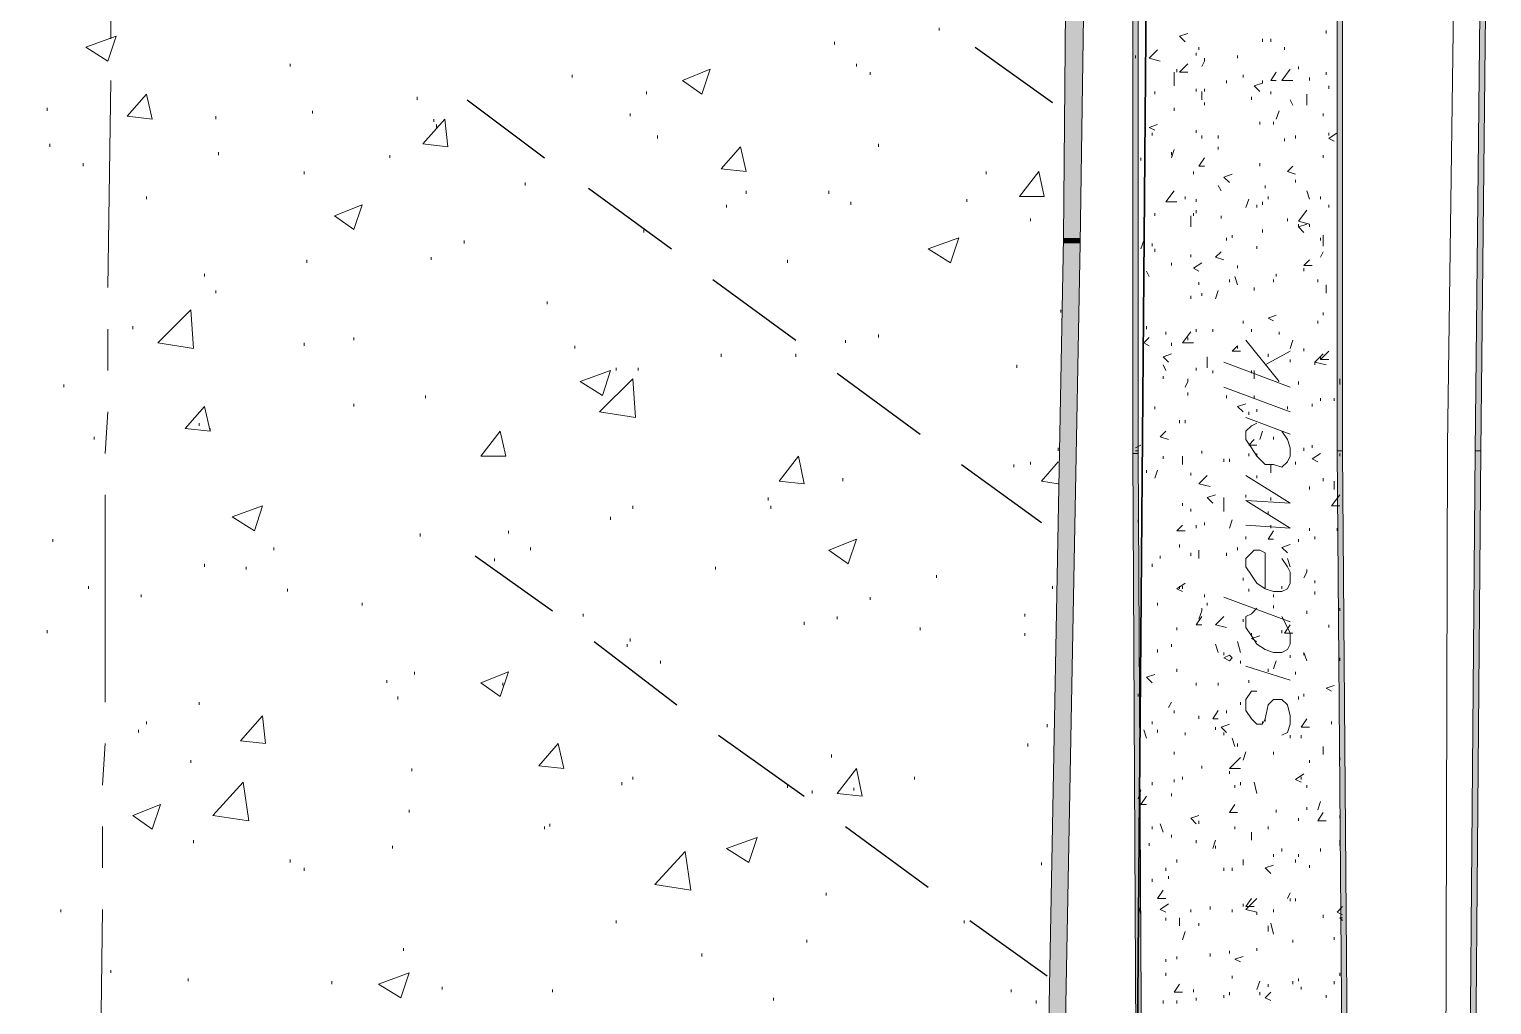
# Model space of a CAD drawing. Header units: inches. Extents: x 10 to 486, y 7 to 426.
# Drawn here: x 350.38 to 385.68, y 81.78 to 105.32 of the extents above; entities that cross this region are included whole.
import ezdxf

# ---------------------------------------------------------------- set-up
doc = ezdxf.new("R2010")
doc.units = ezdxf.units.IN
doc.header["$LTSCALE"] = 3
doc.header["$MEASUREMENT"] = 0
doc.layers.add('PDF_Geometry', color=7, linetype='Continuous', true_color=0x999999)
doc.layers.add('PDF_Solid Fills', color=7, linetype='Continuous')

msp = doc.modelspace()

# ---------------------------------------------------------------- hatches: boundary and pattern name
at = {"layer": 'PDF_Solid Fills', "true_color": 0x767676, "transparency": 33554559}
for points in [[(385.343, 95.15), (385.41, 95.15), (385.677, 120.017), (385.543, 120.017), (385.277, 95.15)], [(385.143, 71.217), (385.21, 71.217), (385.41, 95.15), (385.277, 95.15), (385.077, 71.217)]]:
    msp.add_hatch(color=8, dxfattribs=at).paths.add_polyline_path(points)

# ---------------------------------------------------------------- linework, layer by layer
at = {"layer": 'PDF_Geometry', "color": 7, "lineweight": 35}
msp.add_lwpolyline([(152.877, 30.217), (376.677, 27.083), (379.477, 363.817), (346.277, 380.083), (56.61, 152.817)], close=True, dxfattribs=at)
at = {"layer": 'PDF_Geometry', "color": 8, "lineweight": 13, "true_color": 0x767676}
for points in [[(382.143, 67.217), (383.143, 68.217), (383.877, 69.35), (384.543, 71.017), (384.61, 95.283), (384.943, 119.95), (385.277, 144.55), (385.343, 170.083), (385.41, 173.683), (385.343, 174.55), (385.077, 175.417), (384.677, 176.15), (384.077, 176.817), (383.41, 177.35), (382.61, 177.75)], [(379.743, 97.817), (380.543, 96.817)], [(380.21, 97.217), (380.81, 97.55)], [(380.81, 96.683), (379.21, 97.283)], [(380.81, 96.083), (379.21, 96.683)], [(379.743, 95.95), (380.81, 95.55)], [(380.01, 95.817), (379.877, 95.75), (379.743, 95.617), (379.743, 95.417), (379.877, 95.217), (380.01, 95.017), (380.21, 94.817), (380.41, 94.817), (380.61, 94.75), (380.743, 94.883), (380.81, 95.017), (380.81, 95.217), (380.743, 95.417), (380.61, 95.617)], [(379.743, 93.35), (380.81, 93.283), (379.743, 93.95), (380.81, 93.883), (379.743, 94.55)], [(380.21, 91.817), (380.21, 92.683), (380.077, 92.75), (379.943, 92.75), (379.877, 92.683), (379.743, 92.55), (379.743, 92.35), (379.877, 92.15), (380.01, 91.95), (380.21, 91.817), (380.41, 91.75), (380.61, 91.75), (380.743, 91.817), (380.81, 91.95), (380.81, 92.217), (380.743, 92.35), (380.61, 92.55)], [(379.21, 91.617), (380.81, 91.017)], [(380.01, 91.35), (379.877, 91.217), (379.743, 91.15), (379.743, 90.883), (379.877, 90.683), (380.01, 90.483), (380.21, 90.35), (380.41, 90.283), (380.61, 90.283), (380.743, 90.35), (380.81, 90.483), (380.81, 90.75), (380.743, 90.883), (380.61, 91.15)], [(379.743, 89.95), (380.81, 89.617)], [(380.01, 89.35), (379.877, 89.35), (379.743, 89.15), (379.743, 88.883), (379.877, 88.683), (380.01, 88.55), (380.143, 88.55), (380.21, 88.683), (380.277, 89.017), (380.41, 89.15), (380.61, 89.15), (380.743, 89.017), (380.81, 88.75), (380.81, 88.55), (380.743, 88.35), (380.61, 88.283)]]:
    msp.add_lwpolyline(points, dxfattribs=at)
at = {"layer": 'PDF_Geometry', "color": 9, "lineweight": 13, "true_color": 0xbbbbbb}
for points in [[(374.943, 79.217), (375.343, 100.283), (375.543, 123.217)], [(376.077, 123.15), (375.743, 100.15), (375.343, 78.817)]]:
    msp.add_lwpolyline(points, dxfattribs=at)
at = {"layer": 'PDF_Geometry', "lineweight": 5}
for points in [[(377.01, 95.083), (377.143, 95.083), (377.143, 120.083), (377.01, 120.083)], [(381.943, 95.15), (382.077, 95.15), (382.077, 120.083), (381.943, 120.083)], [(377.143, 70.083), (377.277, 70.083), (377.143, 95.083), (377.01, 95.083)], [(382.143, 69.75), (382.277, 69.75), (382.077, 95.15), (381.943, 95.15)]]:
    msp.add_lwpolyline(points, close=True, dxfattribs=at)
at = {"layer": 'PDF_Geometry', "color": 8, "lineweight": 5, "true_color": 0x767676}
for points in [[(385.343, 95.15), (385.41, 95.15), (385.677, 120.017), (385.543, 120.017), (385.277, 95.15)], [(385.143, 71.217), (385.21, 71.217), (385.41, 95.15), (385.277, 95.15), (385.077, 71.217)]]:
    msp.add_lwpolyline(points, close=True, dxfattribs=at)
at = {"layer": 'PDF_Geometry', "color": 7, "lineweight": 20}
for points in [[(352.343, 105.083), (352.343, 106.083)], [(352.277, 99.083), (352.343, 104.083)], [(352.277, 97.083), (352.277, 98.083)], [(352.21, 95.083), (352.277, 96.083)], [(352.21, 89.083), (352.21, 94.083)], [(352.143, 87.083), (352.21, 88.083)], [(352.143, 85.083), (352.143, 86.083)], [(352.077, 79.083), (352.143, 84.083)]]:
    msp.add_lwpolyline(points, dxfattribs=at)
at = {"layer": 'PDF_Geometry', "lineweight": 13}
for points in [[(372.343, 105.35), (372.343, 105.283)], [(378.277, 105.017), (378.143, 105.15), (378.343, 105.217)], [(381.677, 105.283), (381.677, 105.217)], [(369.81, 105.017), (369.81, 104.95)], [(378.61, 104.883), (378.61, 104.817)], [(380.143, 105.083), (380.143, 105.017)], [(380.343, 105.083), (380.343, 105.017)], [(380.677, 104.883), (380.677, 104.817)], [(377.077, 104.683), (377.077, 104.617)], [(377.677, 104.55), (377.41, 104.617), (377.61, 104.817)], [(378.543, 104.75), (378.543, 104.683)], [(378.677, 104.417), (378.743, 104.55), (378.743, 104.617)], [(379.543, 104.683), (379.543, 104.617)], [(356.677, 104.483), (356.677, 104.417)], [(363.477, 104.217), (363.477, 104.15)], [(370.343, 104.483), (370.343, 104.417)], [(370.677, 104.283), (370.677, 104.217)], [(378.01, 103.95), (378.01, 104.283)], [(378.077, 104.35), (378.077, 104.283)], [(378.343, 104.283), (378.143, 104.283), (378.343, 104.483)], [(379.677, 104.217), (379.677, 104.15)], [(380.477, 104.083), (380.343, 104.083), (380.477, 104.283)], [(380.877, 104.083), (380.61, 104.083), (380.81, 104.35)], [(381.01, 104.417), (381.01, 104.35)], [(381.277, 104.15), (381.277, 104.083)], [(381.677, 104.283), (381.677, 104.217)], [(365.277, 103.817), (365.277, 103.75)], [(377.143, 103.95), (377.143, 103.883)], [(377.543, 103.817), (377.543, 103.75)], [(378.543, 103.883), (378.543, 103.817)], [(378.677, 103.617), (378.677, 103.817)], [(378.743, 103.883), (378.743, 103.817)], [(379.277, 104.083), (379.277, 104.017)], [(380.077, 103.817), (379.943, 103.95), (380.143, 104.017), (380.143, 104.083)], [(380.343, 103.817), (380.343, 103.75)], [(381.743, 103.95), (381.743, 103.883)], [(359.743, 103.683), (359.743, 103.617)], [(378.743, 103.55), (378.743, 103.483)], [(379.877, 103.683), (379.877, 103.617)], [(380.877, 103.483), (380.81, 103.617)], [(381.21, 103.483), (381.21, 103.75)], [(381.943, 103.75), (381.943, 103.683)], [(350.81, 103.417), (350.81, 103.35)], [(354.877, 103.217), (354.877, 103.15)], [(357.21, 103.35), (357.21, 103.283)], [(360.143, 103.15), (360.143, 103.083)], [(364.877, 103.283), (364.877, 103.217)], [(378.01, 103.417), (378.01, 103.35)], [(380.077, 103.083), (380.077, 103.017)], [(380.41, 103.083), (380.41, 103.017)], [(380.477, 103.15), (380.543, 103.35)], [(381.61, 103.283), (381.61, 103.217)], [(360.21, 103.017), (360.21, 102.95)], [(365.543, 102.75), (365.543, 102.683)], [(377.543, 102.883), (377.41, 102.95), (377.61, 103.017)], [(377.477, 102.817), (377.477, 102.75)], [(378.543, 102.883), (378.543, 102.817)], [(378.677, 102.75), (378.677, 102.683)], [(379.077, 102.75), (379.077, 102.683)], [(380.943, 102.75), (380.943, 102.683)], [(381.877, 102.617), (381.743, 102.683), (381.943, 102.817)], [(381.743, 102.817), (381.743, 102.75)], [(350.877, 102.55), (350.877, 102.483)], [(370.877, 102.55), (370.877, 102.483)], [(377.943, 102.217), (378.01, 102.417)], [(379.077, 102.483), (379.077, 102.417)], [(380.677, 102.683), (380.677, 102.617)], [(351.677, 102.083), (351.677, 102.017)], [(354.943, 102.35), (354.943, 102.283)], [(359.077, 102.283), (359.077, 102.217)], [(377.21, 102.217), (377.21, 102.15)], [(377.943, 102.35), (377.943, 102.283)], [(378.743, 102.017), (378.61, 102.017), (378.743, 102.217)], [(380.077, 102.083), (380.077, 102.017)], [(381.61, 102.283), (381.61, 102.217)], [(357.01, 101.883), (357.01, 101.817)], [(373.477, 101.883), (373.477, 101.817)], [(378.477, 101.883), (378.477, 101.817)], [(379.343, 101.617), (379.21, 101.75), (379.41, 101.817)], [(380.943, 101.817), (380.743, 101.883), (380.877, 102.017)], [(380.943, 101.683), (380.943, 101.617)], [(362.343, 101.617), (362.343, 101.55)], [(367.677, 101.417), (367.677, 101.35)], [(369.677, 101.417), (369.677, 101.35)], [(378.077, 101.15), (377.81, 101.15), (378.01, 101.417)], [(379.143, 101.417), (379.077, 101.55)], [(380.21, 101.55), (380.21, 101.483)], [(381.277, 101.217), (381.21, 101.417)], [(353.21, 101.283), (353.21, 101.217)], [(367.21, 101.083), (367.21, 101.017)], [(370.21, 101.15), (370.21, 101.083)], [(373.01, 101.217), (373.01, 101.15)], [(377.143, 101.15), (377.143, 101.083)], [(378.277, 101.283), (378.277, 101.217)], [(378.543, 101.217), (378.543, 101.15)], [(379.743, 101.017), (379.81, 101.217)], [(380.01, 101.083), (380.01, 101.017)], [(380.143, 101.15), (380.143, 101.083)], [(380.277, 101.283), (380.277, 101.217)], [(381.543, 101.283), (381.543, 101.217)], [(381.743, 101.083), (381.743, 101.017)], [(374.543, 100.75), (374.543, 100.683)], [(377.543, 100.883), (377.543, 100.817)], [(378.41, 100.55), (378.41, 100.817)], [(378.477, 100.883), (378.477, 100.817)], [(378.543, 100.95), (378.543, 100.883)], [(379.143, 100.817), (379.143, 100.75)], [(380.743, 100.75), (380.743, 100.683)], [(381.277, 100.55), (381.277, 100.617), (381.01, 100.683), (381.21, 100.95)], [(381.143, 100.417), (381.01, 100.55), (381.21, 100.617)], [(381.01, 100.617), (381.01, 100.55)], [(365.21, 100.483), (365.21, 100.417)], [(379.277, 100.283), (379.277, 100.217)], [(379.41, 100.35), (379.41, 100.283)], [(380.143, 100.483), (380.143, 100.417)], [(381.543, 100.283), (381.543, 100.217)], [(381.61, 100.083), (381.61, 100.35)], [(360.877, 100.217), (360.877, 100.15)], [(377.21, 100.017), (377.277, 100.217)], [(377.477, 100.15), (377.477, 100.083)], [(377.543, 100.017), (377.543, 99.95)], [(379.21, 99.75), (379.01, 99.817), (379.143, 99.95)], [(380.01, 100.083), (380.01, 100.017)], [(381.543, 99.817), (381.61, 99.95)], [(357.077, 99.75), (357.077, 99.683)], [(360.077, 99.817), (360.077, 99.75)], [(368.677, 99.75), (368.677, 99.683)], [(377.943, 99.683), (377.943, 99.617)], [(378.41, 99.883), (378.41, 99.817)], [(378.61, 99.483), (378.477, 99.55), (378.677, 99.683)], [(379.543, 99.617), (379.543, 99.55)], [(381.343, 99.617), (381.143, 99.617), (381.277, 99.75)], [(381.143, 99.55), (381.143, 99.483)], [(354.61, 99.417), (354.61, 99.35)], [(377.41, 99.35), (377.343, 99.483)], [(378.61, 99.217), (378.61, 99.15)], [(379.343, 99.283), (379.343, 99.217)], [(379.543, 99.15), (379.477, 99.35)], [(380.41, 99.283), (380.41, 99.217)], [(380.477, 99.417), (380.477, 99.35)], [(381.477, 99.283), (381.477, 99.217)], [(354.877, 99.017), (354.877, 98.95)], [(378.41, 98.883), (378.41, 98.817)], [(378.677, 98.95), (378.677, 98.883)], [(379.01, 98.817), (379.077, 99.017)], [(379.943, 99.083), (379.943, 99.017)], [(381.677, 98.95), (381.677, 99.15)], [(362.877, 98.75), (362.877, 98.683)], [(375.277, 98.55), (375.277, 98.483)], [(352.877, 98.15), (352.877, 98.083)], [(377.343, 98.15), (377.343, 98.083)], [(379.677, 98.283), (379.677, 98.217)], [(380.41, 98.283), (380.277, 98.35), (380.477, 98.417)], [(381.477, 98.283), (381.477, 98.217)], [(381.61, 98.483), (381.61, 98.417)], [(358.21, 97.883), (358.21, 97.817)], [(370.077, 97.817), (370.077, 97.75)], [(370.877, 97.95), (370.877, 97.883)], [(377.41, 97.683), (377.277, 97.75), (377.41, 97.883)], [(377.81, 98.017), (377.81, 97.95)], [(378.477, 97.75), (378.21, 97.75), (378.41, 98.017)], [(378.343, 97.883), (378.343, 97.817)], [(378.543, 98.083), (378.543, 98.017)], [(378.943, 98.083), (378.943, 98.017)], [(379.877, 98.083), (379.877, 98.017)], [(380.543, 98.017), (380.543, 97.95)], [(380.81, 97.617), (380.877, 97.817)], [(357.01, 97.75), (357.01, 97.683)], [(363.543, 97.683), (363.543, 97.617)], [(367.077, 97.483), (367.077, 97.417)], [(368.877, 97.483), (368.877, 97.417)], [(377.877, 97.283), (377.743, 97.417), (377.943, 97.483)], [(377.943, 97.75), (377.943, 97.683)], [(379.61, 97.55), (379.41, 97.55), (379.543, 97.683), (379.543, 97.617)], [(380.277, 97.483), (380.277, 97.417)], [(381.143, 97.617), (381.143, 97.55)], [(381.677, 97.217), (381.41, 97.283), (381.61, 97.483)], [(381.743, 97.35), (381.543, 97.35), (381.743, 97.55)], [(364.543, 97.15), (364.543, 97.083)], [(365.077, 97.15), (365.077, 97.083)], [(374.21, 97.217), (374.21, 97.15)], [(377.81, 97.083), (377.743, 97.217)], [(378.543, 97.15), (378.543, 97.083)], [(378.81, 97.15), (378.81, 97.417)], [(378.943, 97.083), (378.943, 97.017)], [(379.877, 97.083), (379.877, 97.017)], [(379.943, 96.883), (379.943, 97.083)], [(380.81, 97.35), (380.81, 97.283)], [(381.41, 97.283), (381.41, 97.217)], [(381.543, 97.417), (381.543, 97.35)], [(351.21, 96.75), (351.21, 96.683)], [(377.743, 96.95), (377.743, 96.883)], [(378.277, 96.683), (378.343, 96.817), (378.343, 96.883)], [(381.01, 96.817), (381.01, 96.75)], [(382.01, 96.75), (382.01, 96.883)], [(359.943, 96.483), (359.943, 96.417)], [(378.343, 96.55), (378.343, 96.483)], [(379.277, 96.483), (379.277, 96.417)], [(379.943, 96.483), (379.943, 96.417)], [(381.543, 96.417), (381.543, 96.35)], [(381.877, 96.417), (381.877, 96.35)], [(358.21, 96.283), (358.21, 96.217)], [(377.543, 96.217), (377.543, 96.15)], [(379.677, 96.083), (379.543, 96.217), (379.743, 96.283)], [(379.81, 96.083), (379.81, 96.017)], [(380.01, 96.15), (380.01, 96.083)], [(380.743, 96.217), (380.743, 96.15)], [(381.343, 96.283), (381.343, 96.217)], [(354.477, 95.817), (354.477, 95.75)], [(354.743, 95.683), (354.743, 95.617)], [(378.143, 95.883), (378.143, 95.817)], [(378.277, 95.883), (378.277, 95.817)], [(351.943, 95.483), (351.943, 95.417)], [(377.877, 95.417), (377.677, 95.483), (377.81, 95.617)], [(380.01, 95.283), (379.81, 95.283), (379.943, 95.417)], [(380.077, 95.417), (380.143, 95.617)], [(380.41, 95.483), (380.41, 95.417)], [(375.21, 95.217), (375.21, 95.15)], [(377.077, 95.217), (377.21, 95.283)], [(377.077, 95.15), (377.143, 95.15)], [(377.743, 95.017), (377.743, 94.95)], [(378.21, 94.883), (378.21, 94.817), (378.21, 95.017)], [(378.677, 95.15), (378.677, 95.083)], [(379.81, 95.083), (379.81, 95.017)], [(380.01, 95.083), (380.01, 95.017)], [(381.143, 95.217), (381.143, 95.15)], [(381.343, 95.283), (381.343, 95.217)], [(381.477, 94.883), (381.343, 94.95), (381.543, 95.083)], [(374.143, 94.817), (374.143, 94.75)], [(374.543, 94.883), (374.543, 94.817)], [(375.21, 94.35), (374.81, 94.417), (375.21, 94.883)], [(377.343, 94.683), (377.343, 94.617)], [(377.543, 94.483), (377.61, 94.683)], [(378.41, 94.617), (378.41, 94.55)], [(379.21, 94.95), (379.21, 94.883)], [(379.343, 94.95), (379.343, 94.883)], [(380.343, 94.617), (380.343, 94.817)], [(380.943, 94.883), (380.943, 94.817)], [(370.01, 94.483), (370.01, 94.417)], [(378.877, 94.283), (378.61, 94.35), (378.81, 94.55)], [(380.01, 94.55), (380.01, 94.483)], [(381.277, 94.283), (381.277, 94.217)], [(381.61, 94.483), (381.61, 94.417)], [(381.877, 94.217), (381.877, 94.417)], [(368.21, 94.017), (368.21, 93.95)], [(378.943, 93.883), (378.81, 94.017), (379.01, 94.083)], [(379.21, 93.683), (379.21, 94.017)], [(379.743, 94.083), (379.743, 94.017)], [(380.343, 94.017), (380.343, 93.95)], [(382.01, 93.817), (381.81, 93.817), (382.01, 94.083)], [(364.41, 93.55), (364.41, 93.483)], [(364.943, 93.817), (364.943, 93.75)], [(368.277, 93.817), (368.277, 93.75)], [(378.21, 93.883), (378.21, 93.817)], [(378.41, 93.75), (378.41, 93.683)], [(379.21, 93.883), (379.21, 93.817)], [(380.277, 93.683), (380.277, 93.617)], [(361.943, 93.217), (361.943, 93.15)], [(377.143, 93.483), (377.143, 93.417)], [(378.277, 93.217), (378.077, 93.217), (378.21, 93.35)], [(378.543, 93.35), (378.543, 93.283)], [(378.743, 93.417), (378.743, 93.35)], [(379.343, 93.283), (379.41, 93.483)], [(380.41, 93.017), (380.277, 93.017), (380.41, 93.217)], [(380.343, 93.35), (380.343, 93.283)], [(381.277, 93.283), (381.277, 93.217)], [(381.943, 93.283), (381.943, 93.217)], [(350.943, 93.017), (350.943, 92.95)], [(359.81, 93.15), (359.81, 93.083)], [(378.143, 92.883), (378.143, 92.817)], [(379.743, 93.083), (379.743, 93.017)], [(380.743, 92.683), (380.61, 92.817), (380.81, 92.883)], [(381.01, 93.017), (381.01, 92.95)], [(381.41, 93.083), (381.41, 93.017)], [(356.277, 92.817), (356.277, 92.75)], [(361.61, 92.55), (361.61, 92.483)], [(362.477, 92.817), (362.477, 92.75)], [(377.677, 92.617), (377.677, 92.55)], [(378.41, 92.683), (378.41, 92.617)], [(378.61, 92.55), (378.61, 92.75)], [(379.277, 92.683), (379.277, 92.617)], [(379.543, 92.817), (379.543, 92.75)], [(380.81, 92.35), (380.743, 92.55)], [(354.61, 92.417), (354.61, 92.35)], [(355.61, 92.35), (355.61, 92.283)], [(366.943, 92.35), (366.943, 92.283)], [(372.277, 92.15), (372.277, 92.083)], [(377.477, 92.417), (377.477, 92.35)], [(381.143, 92.083), (381.21, 92.217), (381.21, 92.283)], [(351.81, 91.883), (351.81, 91.817)], [(356.61, 91.817), (356.61, 91.75)], [(375.077, 91.883), (375.077, 91.817)], [(378.21, 91.75), (378.077, 91.817), (378.277, 91.95)], [(378.143, 91.883), (378.143, 91.817)], [(378.21, 91.883), (378.21, 91.817)], [(379.677, 92.083), (379.677, 92.017)], [(379.81, 91.817), (379.81, 91.75)], [(380.61, 91.883), (380.61, 91.817)], [(381.41, 92.017), (381.41, 91.95)], [(353.077, 91.683), (353.077, 91.617)], [(358.41, 91.483), (358.41, 91.417)], [(370.677, 91.617), (370.677, 91.55)], [(377.21, 91.55), (377.21, 91.483)], [(377.61, 91.483), (377.61, 91.417)], [(378.743, 91.683), (378.743, 91.617)], [(378.81, 91.483), (378.81, 91.417)], [(380.41, 91.683), (380.41, 91.617)], [(381.41, 91.75), (381.41, 91.683)], [(363.743, 91.217), (363.743, 91.15)], [(369.877, 91.15), (369.877, 91.083)], [(374.41, 91.217), (374.41, 91.15)], [(378.677, 90.95), (378.543, 90.95), (378.677, 91.15)], [(378.61, 91.083), (378.677, 91.283), (378.677, 91.35)], [(379.277, 90.883), (379.01, 90.95), (379.21, 91.15)], [(379.677, 91.083), (379.677, 91.017)], [(380.41, 91.417), (380.41, 91.35)], [(381.21, 91.283), (381.21, 91.217)], [(382.01, 91.35), (382.01, 91.283)], [(350.81, 90.817), (350.81, 90.75)], [(369.077, 91.017), (369.077, 90.95)], [(371.877, 90.883), (371.877, 90.817)], [(374.41, 90.75), (374.41, 90.683)], [(378.077, 90.883), (378.077, 90.817)], [(379.877, 90.75), (379.877, 90.683)], [(380.61, 90.817), (380.61, 90.75)], [(380.877, 90.75), (380.677, 90.75), (380.81, 90.95)], [(381.743, 90.95), (381.743, 90.883)], [(364.81, 90.483), (364.81, 90.417)], [(364.877, 90.617), (364.877, 90.55)], [(377.943, 90.483), (377.943, 90.417)], [(379.077, 90.283), (379.01, 90.483)], [(379.61, 90.283), (379.543, 90.55)], [(380.01, 90.55), (379.877, 90.617), (380.077, 90.683)], [(365.61, 90.083), (365.61, 90.017)], [(377.61, 90.35), (377.61, 90.283)], [(379.21, 90.283), (379.21, 90.217)], [(379.61, 90.083), (379.61, 90.017)], [(380.41, 89.883), (380.477, 90.083)], [(380.81, 90.217), (380.81, 90.15)], [(381.21, 90.083), (381.143, 90.283), (381.143, 90.217)], [(382.01, 90.15), (382.01, 90.083)], [(359.677, 89.817), (359.677, 89.75)], [(377.477, 89.55), (377.343, 89.683), (377.543, 89.75)], [(378.077, 89.883), (378.077, 89.817)], [(380.277, 89.883), (380.277, 89.817)], [(380.943, 89.817), (380.943, 89.75)], [(359.01, 89.617), (359.01, 89.55)], [(361.81, 89.55), (361.81, 89.483)], [(378.543, 89.55), (378.543, 89.483)], [(379.077, 89.55), (379.077, 89.483)], [(379.81, 89.617), (379.81, 89.55)], [(381.81, 89.35), (381.677, 89.417), (381.877, 89.483)], [(354.477, 89.083), (354.477, 89.017)], [(359.277, 89.217), (359.277, 89.15)], [(377.143, 89.283), (377.143, 89.217)], [(377.877, 88.95), (377.943, 89.083)], [(379.61, 89.083), (379.61, 89.017)], [(381.01, 89.217), (381.01, 89.15)], [(381.143, 89.283), (381.143, 89.217)], [(353.21, 88.617), (353.21, 88.55)], [(377.477, 88.617), (377.477, 88.55)], [(378.01, 88.883), (378.01, 88.817)], [(378.61, 88.75), (378.61, 88.683)], [(379.077, 88.683), (378.943, 88.683), (379.077, 88.883)], [(379.277, 88.883), (379.277, 88.817)], [(380.143, 88.617), (380.143, 88.55)], [(380.21, 88.683), (380.21, 88.617)], [(381.277, 88.483), (381.077, 88.483), (381.21, 88.683)], [(381.81, 88.617), (381.81, 88.55)], [(353.01, 88.417), (353.01, 88.35)], [(374.943, 88.55), (374.943, 88.483)], [(377.343, 88.217), (377.277, 88.417)], [(377.61, 88.417), (377.61, 88.35)], [(378.277, 88.35), (378.277, 88.283)], [(379.01, 88.483), (379.01, 88.417)], [(379.277, 88.35), (379.143, 88.483), (379.343, 88.55)], [(379.21, 88.35), (379.21, 88.283)], [(380.81, 88.283), (380.81, 88.217)], [(381.077, 88.283), (381.077, 88.217)], [(374.477, 88.083), (374.477, 88.017)], [(379.477, 88.017), (379.41, 88.217)], [(379.543, 88.083), (379.543, 88.017)], [(381.61, 87.817), (381.61, 88.017)], [(354.277, 87.683), (354.277, 87.617)], [(369.743, 87.817), (369.743, 87.75)], [(378.01, 87.883), (378.01, 87.817)], [(378.677, 87.55), (378.677, 87.483)], [(379.61, 87.483), (379.343, 87.483), (379.61, 87.75)], [(379.677, 87.683), (379.743, 87.883)], [(380.41, 87.883), (380.41, 87.817)], [(381.277, 87.683), (381.277, 87.617)], [(382.01, 87.75), (382.01, 87.683)], [(359.61, 87.483), (359.61, 87.417)], [(364.943, 87.283), (364.943, 87.217)], [(371.743, 87.283), (371.743, 87.217)], [(378.01, 87.217), (378.01, 87.15)], [(378.21, 87.283), (378.21, 87.217)], [(379.343, 87.417), (379.343, 87.35)], [(381.077, 87.15), (380.943, 87.217), (381.143, 87.35)], [(381.077, 87.283), (381.077, 87.217)], [(364.677, 87.15), (364.677, 87.083)], [(368.677, 87.083), (368.677, 87.017)], [(369.277, 86.95), (369.277, 86.883)], [(370.277, 87.017), (370.277, 86.95)], [(377.143, 86.75), (377.21, 86.95)], [(377.477, 87.15), (377.477, 87.083)], [(377.943, 86.883), (377.943, 86.817)], [(379.477, 87.083), (379.477, 87.017)], [(379.61, 87.15), (379.61, 87.083)], [(380.01, 86.883), (379.943, 87.15)], [(381.21, 87.083), (381.21, 87.017)], [(377.343, 86.617), (377.21, 86.617), (377.343, 86.817)], [(379.543, 86.417), (379.343, 86.417), (379.477, 86.617)], [(381.21, 86.55), (381.21, 86.483)], [(381.477, 86.483), (381.543, 86.683)], [(359.543, 86.483), (359.543, 86.417)], [(362.943, 86.15), (362.943, 86.083)], [(377.743, 85.95), (377.677, 86.15)], [(378.543, 86.15), (378.41, 86.283), (378.61, 86.35)], [(378.61, 86.217), (378.61, 86.15)], [(380.477, 86.483), (380.477, 86.417)], [(381.01, 86.283), (381.01, 86.217)], [(381.677, 86.217), (381.477, 86.217), (381.61, 86.417)], [(382.01, 86.35), (382.01, 86.283)], [(362.81, 86.083), (362.81, 86.017)], [(377.477, 86.083), (377.477, 86.017)], [(377.943, 85.883), (377.943, 85.817)], [(379.477, 86.083), (379.477, 86.017)], [(379.877, 85.75), (379.877, 85.95)], [(380.277, 86.083), (380.277, 86.017)], [(354.343, 85.75), (354.343, 85.683)], [(359.143, 85.617), (359.143, 85.55)], [(377.41, 85.683), (377.41, 85.617)], [(378.543, 85.75), (378.543, 85.683)], [(378.943, 85.55), (379.01, 85.75)], [(379.01, 85.617), (379.01, 85.55)], [(380.61, 85.55), (380.61, 85.483)], [(381.543, 85.55), (381.543, 85.483)], [(382.01, 85.617), (382.01, 85.75)], [(356.677, 85.283), (356.677, 85.217)], [(357.01, 85.083), (357.01, 85.017)], [(374.81, 85.217), (374.81, 85.15)], [(377.81, 85.083), (377.81, 85.017)], [(378.077, 85.283), (378.077, 85.217)], [(379.21, 85.083), (379.21, 85.017)], [(379.41, 85.083), (379.41, 85.017)], [(379.677, 85.283), (379.677, 85.217), (379.677, 85.15)], [(380.343, 84.95), (380.21, 85.083), (380.41, 85.15)], [(380.41, 85.417), (380.41, 85.35)], [(380.943, 85.283), (380.943, 85.217)], [(381.01, 85.417), (381.01, 85.35)], [(381.277, 85.15), (381.277, 85.083)], [(377.477, 84.817), (377.477, 84.75)], [(377.877, 84.883), (377.877, 84.817)], [(369.61, 84.483), (369.61, 84.417)], [(377.81, 84.35), (377.61, 84.35), (377.743, 84.55)], [(380.743, 84.35), (380.81, 84.483)], [(351.143, 84.083), (351.143, 84.017)], [(377.21, 83.95), (377.143, 84.217)], [(377.81, 84.017), (377.677, 84.083), (377.877, 84.217)], [(378.41, 84.083), (378.41, 84.017)], [(378.877, 84.15), (378.877, 84.083)], [(379.41, 84.083), (379.41, 84.017)], [(379.677, 84.217), (379.677, 84.15)], [(379.943, 84.15), (379.743, 84.15), (379.877, 84.35)], [(380.01, 83.95), (380.01, 84.017), (379.743, 84.083), (380.01, 84.35)], [(380.41, 84.083), (380.41, 84.017)], [(380.81, 84.35), (380.81, 84.283)], [(380.943, 84.35), (380.943, 84.283)], [(382.077, 83.95), (381.943, 84.017), (382.077, 84.15)], [(364.543, 83.817), (364.543, 83.75)], [(372.943, 83.817), (372.943, 83.75)], [(377.81, 83.883), (377.81, 83.817)], [(378.143, 83.683), (378.143, 83.883)], [(378.61, 83.75), (378.61, 83.683)], [(380.277, 83.55), (380.277, 83.683)], [(380.41, 83.483), (380.343, 83.75)], [(381.61, 83.95), (381.61, 83.883)], [(382.077, 83.817), (382.01, 83.883), (382.077, 83.883)], [(369.143, 83.35), (369.143, 83.283)], [(378.21, 83.35), (378.277, 83.55)], [(380.877, 83.35), (380.877, 83.283)], [(381.877, 83.417), (381.877, 83.35)], [(359.41, 83.15), (359.41, 83.083)], [(366.61, 83.017), (366.61, 82.95)], [(378.877, 83.017), (378.877, 82.95)], [(379.343, 83.083), (379.343, 83.017)], [(380.01, 83.15), (380.01, 83.083)], [(352.343, 82.617), (352.343, 82.55)], [(377.81, 82.883), (377.81, 82.817)], [(378.077, 82.95), (378.077, 82.883)], [(379.61, 82.817), (379.477, 82.883), (379.677, 82.95)], [(354.21, 82.417), (354.21, 82.35)], [(357.677, 82.35), (357.677, 82.283)], [(377.81, 82.55), (377.81, 82.483)], [(378.21, 82.083), (378.01, 82.083), (378.143, 82.283)], [(379.41, 82.483), (379.41, 82.417)], [(380.01, 82.15), (380.077, 82.35)], [(380.277, 82.283), (380.277, 82.217)], [(380.877, 82.35), (380.877, 82.283)], [(381.01, 82.417), (381.01, 82.35)], [(381.877, 82.35), (381.877, 82.283)], [(382.01, 82.55), (382.01, 82.483)], [(360.343, 82.217), (360.343, 82.15)], [(363.01, 82.15), (363.01, 82.083)], [(368.343, 81.95), (368.343, 81.883)], [(374.077, 82.15), (374.077, 82.083)], [(377.143, 82.017), (377.143, 81.95)], [(378.477, 82.15), (378.477, 82.083)], [(378.543, 81.95), (378.543, 81.883)], [(379.21, 82.017), (379.21, 81.95)], [(379.343, 82.083), (379.343, 82.017)], [(380.077, 82.083), (380.077, 82.017)], [(380.343, 81.883), (380.21, 81.95), (380.343, 82.083)], [(381.077, 82.217), (381.077, 82.15)], [(381.677, 82.017), (381.677, 81.95)], [(374.677, 81.883), (374.677, 81.817)], [(377.743, 81.883), (377.743, 81.817)], [(378.077, 81.883), (378.077, 81.817)]]:
    msp.add_lwpolyline(points, dxfattribs=at)
for points in [[(352.477, 105.15), (352.277, 104.55), (351.743, 104.883)], [(366.81, 104.35), (366.61, 103.75), (366.143, 104.083)], [(353.21, 103.75), (353.343, 103.15), (352.743, 103.217)], [(360.41, 103.15), (360.477, 102.483), (359.877, 102.55)], [(367.543, 102.483), (367.677, 101.883), (367.077, 101.95)], [(374.743, 101.883), (374.877, 101.283), (374.277, 101.283)], [(358.41, 101.083), (358.21, 100.483), (357.743, 100.817)], [(372.81, 100.283), (372.61, 99.683), (372.077, 100.017)], [(354.343, 97.617), (353.477, 97.75), (354.277, 98.55)], [(364.41, 97.083), (364.21, 96.483), (363.677, 96.817)], [(365.01, 95.95), (364.143, 96.083), (364.943, 96.883)], [(354.61, 96.217), (354.743, 95.617), (354.143, 95.683)], [(361.743, 95.617), (361.877, 95.017), (361.277, 95.017)], [(368.943, 95.017), (369.077, 94.35), (368.477, 94.417)], [(382.01, 95.017), (382.01, 95.083)], [(356.01, 93.817), (355.81, 93.217), (355.277, 93.55)], [(370.343, 93.017), (370.143, 92.417), (369.677, 92.75)], [(361.943, 89.817), (361.743, 89.217), (361.277, 89.55)], [(356.01, 88.75), (356.077, 88.083), (355.477, 88.15)], [(363.143, 88.083), (363.277, 87.483), (362.677, 87.55)], [(370.343, 87.483), (370.477, 86.817), (369.877, 86.883)], [(355.677, 86.217), (354.81, 86.35), (355.543, 87.15)], [(353.543, 86.617), (353.343, 86.017), (352.877, 86.35)], [(367.943, 85.817), (367.743, 85.217), (367.21, 85.55)], [(366.343, 84.55), (365.477, 84.683), (366.21, 85.483)], [(359.543, 82.55), (359.343, 81.95), (358.81, 82.283)]]:
    msp.add_lwpolyline(points, close=True, dxfattribs=at)
at = {"layer": 'PDF_Geometry', "color": 7, "lineweight": 25}
for points in [[(373.21, 104.883), (375.077, 103.55)], [(360.943, 103.617), (362.81, 102.217)], [(363.877, 101.483), (365.877, 100.017)], [(366.877, 99.283), (368.877, 97.817)], [(369.877, 97.017), (371.877, 95.55)], [(372.877, 94.817), (374.81, 93.417)], [(361.143, 92.617), (363.01, 91.283)], [(364.01, 90.55), (366.01, 89.017)], [(367.01, 88.283), (369.077, 86.817)], [(370.077, 86.083), (372.077, 84.617)], [(373.077, 83.817), (374.943, 82.483)]]:
    msp.add_lwpolyline(points, dxfattribs=at)
at = {"layer": 'PDF_Geometry', "lineweight": 5}
for points in [[(377.01, 95.083), (377.01, 95.083)], [(381.943, 95.15), (381.943, 95.15)]]:
    msp.add_lwpolyline(points, dxfattribs=at)
at = {"layer": 'PDF_Geometry', "color": 8, "lineweight": 5, "true_color": 0x767676}
msp.add_lwpolyline([(385.277, 95.15), (385.277, 95.15)], dxfattribs=at)
at = {"layer": 'PDF_Geometry', "color": 8, "lineweight": 13, "true_color": 0x767676}
msp.add_lwpolyline([(379.343, 90.083), (379.41, 90.15), (379.343, 90.217), (379.21, 90.15)], close=True, dxfattribs=at)
at = {"layer": 'PDF_Solid Fills', "color": 253, "lineweight": 13, "true_color": 0x999999, "transparency": 33554559}
for points in [[(375.543, 123.15), (375.343, 100.283), (375.743, 100.283)], [(375.543, 123.15), (376.077, 123.15), (375.743, 100.283)], [(375.343, 100.283), (375.343, 100.15), (375.743, 100.15)], [(375.343, 100.283), (375.743, 100.283), (375.743, 100.15)], [(375.343, 100.15), (374.943, 79.217), (375.343, 79.217)], [(375.343, 100.15), (375.743, 100.15), (375.343, 79.217)]]:
    msp.add_solid(points, dxfattribs=at)
at = {"layer": 'PDF_Solid Fills', "color": 253, "lineweight": 5, "true_color": 0x999999, "transparency": 33554559}
for points in [[(377.01, 95.083), (377.143, 95.083), (377.01, 120.083), (377.143, 120.083)], [(381.943, 95.15), (382.077, 95.15), (381.943, 120.083), (382.077, 120.083)], [(377.143, 70.083), (377.277, 70.083), (377.01, 95.083), (377.143, 95.083)], [(382.143, 69.75), (382.277, 69.75), (381.943, 95.15), (382.077, 95.15)]]:
    msp.add_solid(points, dxfattribs=at)

doc.saveas('drawing.dxf')
